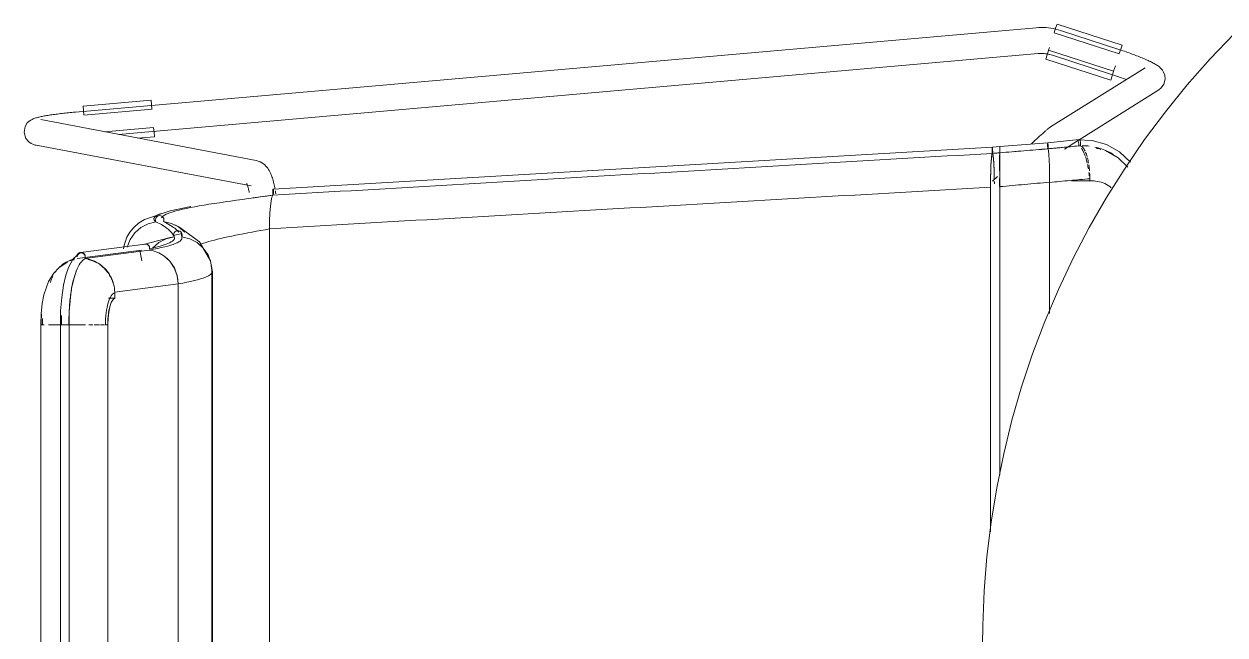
# Model space of a CAD drawing. Header units: millimetres. Extents: x 79795 to 317870, y -36033 to 97293.
# Drawn here: x 171643 to 172197, y 12310 to 12592 of the extents above; entities that cross this region are included whole.
import ezdxf

# ---------------------------------------------------------------- set-up
doc = ezdxf.new("R2010")
doc.units = ezdxf.units.MM
doc.header["$MEASUREMENT"] = 0
doc.layers.add('I-FURN', color=8, linetype='CONTINUOUS', lineweight=9)

msp = doc.modelspace()

# ---------------------------------------------------------------- linework, layer by layer
at = {"layer": 'I-FURN'}
for p, q in [((172118.86, 12589.89), (172119.49, 12591.84)), ((172119.49, 12591.84), (172149.5, 12582.15)), ((172109.81, 12590.12), (171666.49, 12551.18)), ((172109.86, 12590.13), (172109.81, 12590.13)), ((172111, 12590.21), (172109.86, 12590.13)), ((172112.14, 12590.23), (172111, 12590.21)), ((172113.28, 12590.22), (172112.14, 12590.23)), ((172114.42, 12590.16), (172113.28, 12590.22)), ((172115.56, 12590.05), (172114.42, 12590.16)), ((172116.69, 12589.9), (172115.56, 12590.05)), ((172117.82, 12589.7), (172116.69, 12589.9)), ((172118.93, 12589.46), (172117.82, 12589.7)), ((172118.19, 12587.8), (172148.19, 12578.11)), ((172118.22, 12587.91), (172118.86, 12589.89)), ((172120.04, 12589.17), (172118.93, 12589.46)), ((172121.13, 12588.84), (172120.04, 12589.17)), ((172147.94, 12580.13), (172121.13, 12588.84)), ((172201.18, 12587.34), (172190.14, 12575.76)), ((172115.61, 12579.82), (172115.99, 12580.99)), ((172148.4, 12579.98), (172147.94, 12580.13)), ((172148.87, 12580.2), (172148.23, 12578.23)), ((172149.5, 12582.15), (172148.87, 12580.2)), ((171686.36, 12540.88), (172110.86, 12578.17)), ((172110.86, 12578.17), (172111.52, 12578.22)), ((172111.52, 12578.22), (172112.18, 12578.23)), ((172112.18, 12578.23), (172112.84, 12578.23)), ((172112.84, 12578.23), (172113.5, 12578.19)), ((172113.5, 12578.19), (172114.16, 12578.13)), ((172114.16, 12578.13), (172114.82, 12578.04)), ((172114.27, 12575.68), (172114.9, 12577.64)), ((172114.27, 12575.68), (172144.28, 12565.99)), ((172114.82, 12578.04), (172115.47, 12577.93)), ((172114.9, 12577.64), (172115.54, 12579.61)), ((172115.47, 12577.93), (172116.12, 12577.79)), ((172145.59, 12570.04), (172115.58, 12579.73)), ((172116.12, 12577.79), (172116.76, 12577.62)), ((172116.76, 12577.62), (172117.39, 12577.43)), ((172117.39, 12577.43), (172117.42, 12577.42)), ((172117.42, 12577.42), (172144.23, 12568.71)), ((172149.14, 12579.73), (172148.4, 12579.98)), ((172149.87, 12579.49), (172149.14, 12579.73)), ((172150.61, 12579.24), (172149.87, 12579.49)), ((172151.33, 12578.99), (172150.61, 12579.24)), ((172152.06, 12578.73), (172151.33, 12578.99)), ((172152.77, 12578.48), (172152.06, 12578.73)), ((172153.48, 12578.23), (172152.77, 12578.48)), ((172154.18, 12577.97), (172153.48, 12578.23)), ((172154.87, 12577.72), (172154.18, 12577.97)), ((172155.54, 12577.46), (172154.87, 12577.72)), ((172156.21, 12577.21), (172155.54, 12577.46)), ((172156.86, 12576.95), (172156.21, 12577.21)), ((172157.5, 12576.7), (172156.86, 12576.95)), ((172158.13, 12576.45), (172157.5, 12576.7)), ((172158.74, 12576.2), (172158.13, 12576.45)), ((172159.34, 12575.96), (172158.74, 12576.2)), ((172159.91, 12575.71), (172159.34, 12575.96)), ((172160.48, 12575.47), (172159.91, 12575.71)), ((172161.02, 12575.23), (172160.48, 12575.47)), ((172161.55, 12574.99), (172161.02, 12575.23)), ((172162.06, 12574.76), (172161.55, 12574.99)), ((172162.55, 12574.52), (172162.06, 12574.76)), ((172163.02, 12574.29), (172162.55, 12574.52)), ((172190.14, 12575.76), (172179.57, 12563.75)), ((172160.09, 12571.64), (172116.51, 12544.33)), ((172145.55, 12569.92), (172144.91, 12567.95)), ((172145.62, 12570.13), (172146.42, 12572.61)), ((172163.48, 12574.06), (172163.02, 12574.29)), ((172163.92, 12573.83), (172163.48, 12574.06)), ((172164.34, 12573.6), (172163.92, 12573.83)), ((172164.76, 12573.37), (172164.34, 12573.6)), ((172165.16, 12573.14), (172164.76, 12573.37)), ((172165.55, 12572.9), (172165.16, 12573.14)), ((172165.93, 12572.64), (172165.55, 12572.9)), ((172166.32, 12572.36), (172165.93, 12572.64)), ((172166.73, 12572.05), (172166.32, 12572.36)), ((172167.15, 12571.68), (172166.73, 12572.05)), ((172167.62, 12571.22), (172167.15, 12571.68)), ((172168.14, 12570.59), (172167.62, 12571.22)), ((172168.7, 12569.68), (172168.14, 12570.59)), ((172169.23, 12568.29), (172168.7, 12569.68)), ((172144.56, 12568.61), (172144.23, 12568.71)), ((172144.91, 12567.95), (172144.28, 12565.99)), ((172145.25, 12568.38), (172144.56, 12568.61)), ((172145.94, 12568.15), (172145.25, 12568.38)), ((172146.63, 12567.92), (172145.94, 12568.15)), ((172147.31, 12567.68), (172146.63, 12567.92)), ((172147.98, 12567.45), (172147.31, 12567.68)), ((172148.65, 12567.21), (172147.98, 12567.45)), ((172149.3, 12566.98), (172148.65, 12567.21)), ((172149.95, 12566.74), (172149.3, 12566.98)), ((172150.59, 12566.51), (172149.95, 12566.74)), ((172151.21, 12566.27), (172150.59, 12566.51)), ((172167.59, 12562.36), (172168.81, 12564.09)), ((172168.81, 12564.09), (172169.4, 12566.32)), ((172169.4, 12566.32), (172169.23, 12568.29)), ((172179.57, 12563.75), (172169.49, 12551.32)), ((172129.7, 12538.43), (172166.47, 12561.47)), ((172167.59, 12562.36), (172166.47, 12561.47)), ((171670.09, 12553.99), (171701.5, 12556.75)), ((171670.27, 12551.95), (171670.09, 12553.99)), ((171670.46, 12549.76), (171701.88, 12552.52)), ((171701.5, 12556.75), (171701.68, 12554.71)), ((171701.68, 12554.71), (171701.86, 12552.64)), ((171644.33, 12546.21), (171645.24, 12547.06)), ((171645.24, 12547.06), (171645.95, 12547.54)), ((171645.95, 12547.54), (171646.51, 12547.85)), ((171646.51, 12547.85), (171646.98, 12548.06)), ((171646.98, 12548.06), (171647.41, 12548.23)), ((171647.41, 12548.23), (171647.81, 12548.37)), ((171647.81, 12548.37), (171648.21, 12548.5)), ((171648.21, 12548.5), (171648.6, 12548.61)), ((171648.6, 12548.61), (171649.01, 12548.72)), ((171649.01, 12548.72), (171649.42, 12548.82)), ((171649.42, 12548.82), (171649.85, 12548.92)), ((171649.85, 12548.92), (171650.29, 12549.02)), ((171650.29, 12549.02), (171650.75, 12549.12)), ((171749.93, 12528.88), (171650.64, 12547.7)), ((171650.75, 12549.12), (171651.23, 12549.21)), ((171651.23, 12549.21), (171651.72, 12549.31)), ((171651.72, 12549.31), (171652.24, 12549.4)), ((171652.24, 12549.4), (171652.77, 12549.5)), ((171652.77, 12549.5), (171653.32, 12549.59)), ((171653.32, 12549.59), (171653.89, 12549.68)), ((171653.89, 12549.68), (171654.48, 12549.77)), ((171654.48, 12549.77), (171655.08, 12549.87)), ((171655.08, 12549.87), (171655.7, 12549.96)), ((171655.7, 12549.96), (171656.33, 12550.05)), ((171656.33, 12550.05), (171656.98, 12550.13)), ((171656.98, 12550.13), (171657.65, 12550.22)), ((171657.65, 12550.22), (171658.32, 12550.31)), ((171658.32, 12550.31), (171659.01, 12550.4)), ((171659.01, 12550.4), (171659.71, 12550.48)), ((171659.71, 12550.48), (171660.42, 12550.56)), ((171660.42, 12550.56), (171661.13, 12550.64)), ((171661.13, 12550.64), (171661.86, 12550.72)), ((171661.86, 12550.72), (171662.59, 12550.8)), ((171662.59, 12550.8), (171663.33, 12550.88)), ((171663.33, 12550.88), (171664.08, 12550.95)), ((171664.08, 12550.95), (171664.83, 12551.02)), ((171664.83, 12551.02), (171665.58, 12551.09)), ((171665.58, 12551.09), (171666.33, 12551.16)), ((171666.33, 12551.16), (171666.49, 12551.18)), ((171670.45, 12549.88), (171670.27, 12551.95)), ((172169.49, 12551.32), (172159.91, 12538.51)), ((171642.81, 12541.79), (171643.29, 12544.55)), ((171643.64, 12539.04), (171642.81, 12541.79)), ((171643.29, 12544.55), (171644.33, 12546.21)), ((171702.62, 12544.07), (171680.01, 12542.09)), ((171702.63, 12543.95), (171702.81, 12541.88)), ((171702.81, 12541.88), (171702.99, 12539.84)), ((172112.72, 12541.21), (172112.37, 12540.89)), ((172113.06, 12541.51), (172112.72, 12541.21)), ((172113.38, 12541.8), (172113.06, 12541.51)), ((172113.69, 12542.07), (172113.38, 12541.8)), ((172113.99, 12542.33), (172113.69, 12542.07)), ((172114.26, 12542.57), (172113.99, 12542.33)), ((172114.53, 12542.8), (172114.26, 12542.57)), ((172114.78, 12543.01), (172114.53, 12542.8)), ((172115.02, 12543.22), (172114.78, 12543.01)), ((172115.25, 12543.41), (172115.02, 12543.22)), ((172115.48, 12543.59), (172115.25, 12543.41)), ((172115.7, 12543.76), (172115.48, 12543.59)), ((172115.93, 12543.93), (172115.7, 12543.76)), ((172116.19, 12544.12), (172115.93, 12543.93)), ((172116.51, 12544.33), (172116.19, 12544.12)), ((171643.64, 12539.04), (171644.97, 12537.47)), ((171644.97, 12537.47), (171646.05, 12536.72)), ((171646.05, 12536.72), (171646.85, 12536.34)), ((171646.85, 12536.34), (171647.47, 12536.13)), ((171647.47, 12536.13), (171647.99, 12535.99)), ((171647.99, 12535.99), (171648.4, 12535.91)), ((171648.4, 12535.91), (171747.69, 12517.09)), ((171695.09, 12539.15), (171702.99, 12539.84)), ((172115.24, 12537.08), (172093.04, 12535.25)), ((172108.2, 12537.05), (172107.73, 12536.61)), ((172108.67, 12537.48), (172108.2, 12537.05)), ((172109.12, 12537.91), (172108.67, 12537.48)), ((172109.56, 12538.32), (172109.12, 12537.91)), ((172110, 12538.72), (172109.56, 12538.32)), ((172110.42, 12539.12), (172110, 12538.72)), ((172110.84, 12539.5), (172110.42, 12539.12)), ((172111.24, 12539.86), (172110.84, 12539.5)), ((172111.63, 12540.22), (172111.24, 12539.86)), ((172112.01, 12540.56), (172111.63, 12540.22)), ((172112.37, 12540.89), (172112.01, 12540.56)), ((172115.16, 12536.16), (172115.14, 12535.7)), ((172115.14, 12535.7), (172115.16, 12536.15)), ((172115.14, 12535.7), (172115.14, 12535.21)), ((172115.14, 12535.21), (172115.14, 12535.7)), ((172115.17, 12536.54), (172115.16, 12536.16)), ((172115.16, 12536.15), (172115.17, 12536.53)), ((172115.19, 12536.83), (172115.17, 12536.54)), ((172115.17, 12536.53), (172115.19, 12536.83)), ((172115.22, 12537.02), (172115.19, 12536.83)), ((172115.19, 12536.83), (172115.22, 12537.01)), ((172115.24, 12537.08), (172115.22, 12537.02)), ((172115.22, 12537.01), (172115.24, 12537.08)), ((172129.73, 12538.5), (172115.24, 12537.08)), ((172115.27, 12537.01), (172115.24, 12537.08)), ((172115.24, 12537.08), (172115.27, 12537.01)), ((172115.29, 12536.82), (172115.27, 12537.01)), ((172115.31, 12536.53), (172115.29, 12536.82)), ((172115.29, 12536.82), (172115.31, 12536.52)), ((172115.33, 12536.14), (172115.31, 12536.53)), ((172115.31, 12536.52), (172115.33, 12536.14)), ((172115.34, 12535.69), (172115.33, 12536.14)), ((172115.33, 12536.14), (172115.34, 12535.69)), ((172115.35, 12535.2), (172115.34, 12535.69)), ((172115.34, 12535.69), (172115.35, 12535.2)), ((172122.88, 12534.16), (172129.33, 12538.2)), ((172128.84, 12538.38), (172135.75, 12538.1)), ((172135.75, 12538.1), (172142.27, 12536.22)), ((172142.27, 12536.22), (172148.28, 12532.83)), ((172159.91, 12538.51), (172150.86, 12525.32)), ((172089.68, 12534.98), (171757.77, 12515.69)), ((172089.37, 12531.26), (172089.18, 12529.51)), ((172089.58, 12532.14), (172089.37, 12531.26)), ((172089.58, 12533.6), (172089.57, 12533.11)), ((172089.57, 12533.11), (172089.57, 12532.61)), ((172089.57, 12532.61), (172089.58, 12532.14)), ((172089.59, 12534.05), (172089.58, 12533.6)), ((172089.61, 12534.43), (172089.59, 12534.05)), ((172089.63, 12534.73), (172089.61, 12534.43)), ((172089.66, 12534.91), (172089.63, 12534.73)), ((172089.68, 12534.98), (172089.66, 12534.91)), ((172089.68, 12534.98), (172093.04, 12535.25)), ((172089.71, 12534.91), (172089.68, 12534.98)), ((172089.74, 12534.72), (172089.71, 12534.91)), ((172089.76, 12534.43), (172089.74, 12534.72)), ((172089.78, 12534.04), (172089.76, 12534.43)), ((172089.79, 12533.59), (172089.78, 12534.04)), ((172089.78, 12532.14), (172089.79, 12532.61)), ((172089.99, 12531.24), (172089.78, 12532.14)), ((172089.79, 12533.1), (172089.79, 12533.59)), ((172089.79, 12532.61), (172089.79, 12533.1)), ((172090.18, 12529.48), (172089.99, 12531.24)), ((172093.01, 12529.76), (172093.02, 12531.51)), ((172093.02, 12531.51), (172093.01, 12529.76)), ((172093.03, 12533.86), (172093.04, 12534.32)), ((172093.04, 12534.32), (172093.03, 12533.87)), ((172093.03, 12533.87), (172093.03, 12533.38)), ((172093.03, 12533.37), (172093.03, 12533.86)), ((172093.03, 12533.38), (172093.03, 12532.88)), ((172093.03, 12532.88), (172093.03, 12533.37)), ((172093.04, 12532.41), (172093.03, 12532.88)), ((172093.03, 12532.88), (172093.04, 12532.41)), ((172093.04, 12535.18), (172093.04, 12535.25)), ((172093.04, 12535.25), (172093.04, 12535.18)), ((172093.04, 12535.19), (172093.04, 12535.25)), ((172093.04, 12535.25), (172093.04, 12535.19)), ((172093.04, 12534.32), (172093.04, 12534.7)), ((172093.04, 12534.7), (172093.04, 12534.32)), ((172093.05, 12535), (172093.05, 12534.7)), ((172093.05, 12534.71), (172093.05, 12535)), ((172093.05, 12534.33), (172093.05, 12534.71)), ((172093.05, 12534.7), (172093.05, 12534.32)), ((172093.05, 12533.87), (172093.05, 12534.33)), ((172093.05, 12534.32), (172093.05, 12533.87)), ((172093.05, 12533.87), (172093.05, 12533.38)), ((172093.05, 12533.38), (172093.05, 12533.87)), ((172093.05, 12533.38), (172093.05, 12532.88)), ((172093.05, 12532.89), (172093.05, 12533.38)), ((172093.05, 12532.42), (172093.05, 12532.89)), ((172093.05, 12532.88), (172093.05, 12532.41)), ((172093.06, 12531.53), (172093.05, 12532.42)), ((172093.05, 12532.41), (172093.06, 12531.53)), ((172093.06, 12531.53), (172093.08, 12529.78)), ((172093.08, 12529.78), (172093.06, 12531.53)), ((172115.14, 12534.72), (172115.15, 12534.24)), ((172115.15, 12534.24), (172115.14, 12534.71)), ((172115.34, 12534.7), (172115.35, 12535.2)), ((172115.35, 12535.2), (172115.34, 12534.7)), ((172115.34, 12534.23), (172115.34, 12534.7)), ((172115.34, 12534.7), (172115.34, 12534.23)), ((172115.53, 12533.34), (172115.34, 12534.23)), ((172115.34, 12534.23), (172115.53, 12533.34)), ((172115.71, 12531.6), (172115.53, 12533.34)), ((172115.53, 12533.34), (172115.71, 12531.62)), ((172115.71, 12531.61), (172115.86, 12529.17)), ((172115.86, 12529.13), (172115.71, 12531.6)), ((172141.87, 12533.51), (172147.7, 12530.15)), ((172147.7, 12530.15), (172152.21, 12525.84)), ((172148.28, 12532.83), (172153.43, 12528.09)), ((171749.93, 12528.88), (171750.91, 12528.62)), ((171750.91, 12528.62), (171751.81, 12528.26)), ((171751.81, 12528.26), (171752.6, 12527.82)), ((171752.6, 12527.82), (171753.29, 12527.34)), ((171753.29, 12527.34), (171753.88, 12526.83)), ((171753.88, 12526.83), (171754.4, 12526.31)), ((171754.4, 12526.31), (171754.86, 12525.78)), ((171754.86, 12525.78), (171755.26, 12525.25)), ((171755.26, 12525.25), (171755.62, 12524.71)), ((171755.62, 12524.71), (171755.94, 12524.17)), ((172089.02, 12527), (172088.89, 12523.87)), ((172089.18, 12529.51), (172089.02, 12527)), ((172090.35, 12526.99), (172090.18, 12529.48)), ((172090.47, 12523.87), (172090.35, 12526.99)), ((172092.99, 12527.26), (172093.01, 12529.76)), ((172093.01, 12529.76), (172092.99, 12527.26)), ((172092.99, 12524.14), (172092.99, 12527.26)), ((172092.99, 12527.26), (172092.99, 12524.14)), ((172093.08, 12529.78), (172093.09, 12527.28)), ((172093.09, 12527.28), (172093.08, 12529.78)), ((172093.1, 12524.15), (172093.09, 12527.28)), ((172093.09, 12527.27), (172093.1, 12524.15)), ((172115.97, 12526.03), (172115.86, 12529.13)), ((172115.86, 12529.13), (172115.97, 12526.09)), ((172116.05, 12522.59), (172115.97, 12526.03)), ((172115.97, 12526.03), (172116.05, 12522.59)), ((172150.86, 12525.32), (172142.34, 12511.77)), ((171755.94, 12524.17), (171756.23, 12523.64)), ((171756.23, 12523.64), (171756.5, 12523.08)), ((171756.5, 12523.08), (171756.75, 12522.52)), ((171756.75, 12522.52), (171756.99, 12521.95)), ((171756.99, 12521.95), (171757.21, 12521.37)), ((171757.21, 12521.37), (171757.42, 12520.78)), ((171757.42, 12520.78), (171757.61, 12520.17)), ((171757.61, 12520.17), (171757.79, 12519.56)), ((171757.79, 12519.56), (171757.96, 12518.93)), ((172088.82, 12520.31), (172088.79, 12516.53)), ((172088.89, 12523.87), (172088.82, 12520.31)), ((172091.96, 12521.49), (172089.67, 12519.28)), ((172090.55, 12520.32), (172090.47, 12523.87)), ((172090.57, 12518.06), (172090.56, 12519.3)), ((172092.98, 12516.8), (172092.98, 12520.58)), ((172092.98, 12520.58), (172092.98, 12516.8)), ((172093.1, 12520.58), (172093.1, 12524.15)), ((172093.1, 12524.14), (172093.1, 12520.58)), ((172093.1, 12520.58), (172093.11, 12516.79)), ((172093.11, 12516.79), (172093.1, 12520.58)), ((172116.05, 12522.5), (172116.07, 12518.85)), ((172116.07, 12518.73), (172116.05, 12522.49)), ((172135.87, 12519.44), (172126.11, 12519.44)), ((172134.63, 12520.43), (172134.63, 12519.38)), ((171745.46, 12518.31), (171745.48, 12518.29)), ((171745.48, 12518.29), (171745.52, 12518.21)), ((171745.52, 12518.21), (171745.57, 12518.13)), ((171745.57, 12518.13), (171745.64, 12517.97)), ((171745.64, 12517.97), (171745.73, 12517.78)), ((171745.73, 12517.78), (171745.83, 12517.55)), ((171745.83, 12517.55), (171745.93, 12517.28)), ((171745.93, 12517.28), (171746.03, 12516.98)), ((171746.03, 12516.98), (171746.14, 12516.64)), ((171746.14, 12516.64), (171746.25, 12516.27)), ((171746.25, 12516.27), (171746.36, 12515.88)), ((171746.36, 12515.88), (171746.46, 12515.46)), ((171746.46, 12515.46), (171746.57, 12515.01)), ((171746.57, 12515.01), (171746.67, 12514.54)), ((171746.67, 12514.54), (171746.77, 12514.05)), ((171757.56, 12513.79), (171757.57, 12514.29)), ((171757.57, 12514.28), (171757.56, 12513.79)), ((171757.56, 12513.79), (171757.57, 12513.29)), ((171757.57, 12513.3), (171757.56, 12513.79)), ((171757.59, 12514.74), (171757.57, 12514.28)), ((171757.57, 12514.29), (171757.59, 12514.74)), ((171757.59, 12514.74), (171757.63, 12515.13)), ((171757.63, 12515.12), (171757.59, 12514.74)), ((171757.63, 12515.13), (171757.67, 12515.43)), ((171757.67, 12515.42), (171757.63, 12515.12)), ((171757.72, 12515.62), (171757.67, 12515.42)), ((171757.67, 12515.43), (171757.72, 12515.62)), ((171757.77, 12515.69), (171757.72, 12515.62)), ((171757.72, 12515.62), (171757.77, 12515.69)), ((171757.83, 12515.63), (171757.77, 12515.69)), ((171757.77, 12515.69), (171757.83, 12515.63)), ((171757.88, 12515.44), (171757.83, 12515.63)), ((171757.83, 12515.63), (171757.88, 12515.45)), ((171757.88, 12515.45), (171757.92, 12515.16)), ((171757.92, 12515.15), (171757.88, 12515.44)), ((171757.92, 12515.16), (171757.96, 12514.78)), ((171757.96, 12514.77), (171757.92, 12515.15)), ((171757.96, 12518.93), (171758.13, 12518.28)), ((171757.96, 12514.78), (171757.98, 12514.33)), ((171757.98, 12514.32), (171757.96, 12514.77)), ((171757.98, 12514.33), (171757.99, 12513.83)), ((171757.99, 12513.83), (171757.98, 12514.32)), ((171757.98, 12513.33), (171757.99, 12513.83)), ((171757.99, 12513.83), (171757.99, 12513.33)), ((171758.13, 12518.28), (171758.28, 12517.63)), ((171758.28, 12517.63), (171758.42, 12516.96)), ((171758.42, 12516.96), (171758.56, 12516.28)), ((171758.56, 12516.28), (171758.68, 12515.59)), ((171758.8, 12514.88), (171758.91, 12514.17)), ((171758.91, 12514.17), (171759.01, 12513.44)), ((172088.79, 12516.53), (172088.79, 12357.43)), ((172088.79, 12357.43), (172088.79, 12516.53)), ((172093.11, 12516.79), (172093.11, 12383.79)), ((172093.11, 12383.79), (172093.11, 12516.79)), ((172116.07, 12458.25), (172116.07, 12518.73)), ((172116.07, 12518.73), (172116.07, 12458.25)), ((171756.51, 12507.71), (171756.82, 12510.18)), ((171756.82, 12510.17), (171756.51, 12507.68)), ((171757.18, 12511.92), (171756.82, 12510.17)), ((171756.82, 12510.18), (171757.19, 12511.92)), ((171757.59, 12512.82), (171757.18, 12511.92)), ((171757.19, 12511.92), (171757.59, 12512.82)), ((171757.59, 12512.82), (171757.57, 12513.3)), ((171757.57, 12513.29), (171757.59, 12512.82)), ((172142.34, 12511.77), (172134.37, 12497.9)), ((171710.2, 12505.68), (171698.48, 12501.69)), ((171703.75, 12502.5), (171703.56, 12502.04)), ((171703.56, 12502.04), (171703.75, 12502.49)), ((171703.75, 12502.49), (171704.06, 12502.88)), ((171704.06, 12502.88), (171703.75, 12502.5)), ((171704.06, 12502.88), (171704.45, 12503.18)), ((171704.45, 12503.18), (171704.06, 12502.88)), ((171704.45, 12503.18), (171704.91, 12503.38)), ((171704.91, 12503.38), (171704.45, 12503.18)), ((171704.91, 12503.38), (171705.39, 12503.45)), ((171705.39, 12503.45), (171704.91, 12503.38)), ((171705.39, 12503.45), (171705.88, 12503.39)), ((171705.88, 12503.39), (171705.39, 12503.45)), ((171705.88, 12503.39), (171706.34, 12503.21)), ((171706.34, 12503.21), (171705.88, 12503.39)), ((171706.34, 12503.21), (171706.74, 12502.92)), ((171706.74, 12502.92), (171706.34, 12503.21)), ((171706.74, 12502.92), (171707.06, 12502.54)), ((171707.06, 12502.54), (171706.74, 12502.92)), ((171707.06, 12502.54), (171707.26, 12502.09)), ((171707.27, 12502.09), (171707.06, 12502.54)), ((171719.86, 12507.58), (171710.2, 12505.68)), ((171756.27, 12504.58), (171756.11, 12501.04)), ((171756.12, 12501.11), (171756.27, 12504.58)), ((171756.51, 12507.68), (171756.27, 12504.58)), ((171756.27, 12504.63), (171756.51, 12507.68)), ((171693.41, 12497.88), (171691.64, 12495.72)), ((171695.66, 12499.88), (171693.41, 12497.88)), ((171696.74, 12497.93), (171693.91, 12495.45)), ((171698.48, 12501.69), (171695.66, 12499.88)), ((171700.06, 12499.67), (171696.74, 12497.93)), ((171703.69, 12500.58), (171700.06, 12499.67)), ((171703.48, 12501.54), (171703.56, 12502.04)), ((171703.56, 12502.04), (171703.48, 12501.55)), ((171703.48, 12501.55), (171703.52, 12501.05)), ((171703.52, 12501.05), (171703.48, 12501.54)), ((171703.69, 12500.58), (171703.52, 12501.05)), ((171703.52, 12501.05), (171703.69, 12500.58)), ((171707.32, 12501.1), (171707.17, 12500.63)), ((171707.17, 12500.63), (171707.33, 12501.1)), ((171707.17, 12500.63), (171710.79, 12499.84)), ((171710.79, 12499.84), (171707.17, 12500.63)), ((171707.26, 12502.09), (171707.35, 12501.6)), ((171707.36, 12501.6), (171707.27, 12502.09)), ((171707.35, 12501.6), (171707.32, 12501.1)), ((171707.33, 12501.1), (171707.36, 12501.6)), ((171710.79, 12499.84), (171714.11, 12498.19)), ((171714.11, 12498.2), (171710.79, 12499.84)), ((171714.19, 12498.25), (171712.44, 12499.14)), ((171716.95, 12495.8), (171714.11, 12498.2)), ((171714.11, 12498.19), (171716.95, 12495.8)), ((171723.73, 12491.27), (171714.19, 12498.25)), ((171756.11, 12501.04), (171756.06, 12497.27)), ((171756.06, 12497.35), (171756.12, 12501.04)), ((171756.06, 12497.27), (171756.06, 12113.87)), ((171756.06, 12113.87), (171756.06, 12497.27)), ((172134.37, 12497.9), (172126.96, 12483.72)), ((171690.29, 12493.44), (171689, 12489.84)), ((171691.64, 12495.72), (171690.29, 12493.44)), ((171691.74, 12492.37), (171690.34, 12488.85)), ((171693.91, 12495.45), (171691.74, 12492.37)), ((171698.59, 12490.29), (171710.21, 12493.26)), ((171708.34, 12492.73), (171704.95, 12490.97)), ((171712.06, 12493.62), (171708.34, 12492.73)), ((171710.21, 12493.26), (171712.08, 12493.59)), ((171715.66, 12495.13), (171711.77, 12494.3)), ((171711.94, 12495.08), (171711.86, 12494.59)), ((171711.86, 12494.58), (171711.94, 12495.07)), ((171711.86, 12494.59), (171711.89, 12494.09)), ((171711.9, 12494.09), (171711.86, 12494.58)), ((171711.89, 12494.09), (171712.06, 12493.62)), ((171712.06, 12493.62), (171711.9, 12494.09)), ((171712.14, 12495.53), (171711.94, 12495.08)), ((171711.94, 12495.07), (171712.14, 12495.52)), ((171712.14, 12495.52), (171712.46, 12495.91)), ((171712.46, 12495.91), (171712.14, 12495.53)), ((171712.46, 12495.91), (171712.86, 12496.2)), ((171712.86, 12496.2), (171712.46, 12495.91)), ((171712.86, 12496.2), (171713.32, 12496.39)), ((171713.32, 12496.39), (171712.86, 12496.2)), ((171713.32, 12496.39), (171713.81, 12496.46)), ((171713.81, 12496.46), (171713.32, 12496.39)), ((171713.81, 12496.46), (171714.3, 12496.39)), ((171714.3, 12496.39), (171713.81, 12496.46)), ((171714.3, 12496.39), (171714.76, 12496.2)), ((171714.76, 12496.2), (171714.3, 12496.39)), ((171714.76, 12496.2), (171715.16, 12495.91)), ((171715.17, 12495.91), (171714.76, 12496.2)), ((171715.16, 12495.91), (171715.48, 12495.52)), ((171715.48, 12495.53), (171715.17, 12495.91)), ((171715.68, 12495.08), (171715.48, 12495.53)), ((171715.48, 12495.52), (171715.68, 12495.07)), ((171715.58, 12492.55), (171715.53, 12495.43)), ((171715.72, 12494.09), (171715.56, 12493.62)), ((171715.56, 12493.62), (171715.73, 12494.09)), ((171719.28, 12492.73), (171715.56, 12493.62)), ((171715.76, 12494.59), (171715.68, 12495.08)), ((171715.68, 12495.07), (171715.76, 12494.58)), ((171715.76, 12494.58), (171715.72, 12494.09)), ((171715.73, 12494.09), (171715.76, 12494.59)), ((171719.27, 12492.72), (171722.67, 12490.97)), ((171722.67, 12490.97), (171719.28, 12492.73)), ((171665.5, 12483.55), (171668.4, 12486.1)), ((171697.03, 12487.46), (171667.34, 12483.61)), ((171698.67, 12490.31), (171668.9, 12486.45)), ((171670.88, 12483.63), (171700.58, 12487.48)), ((171689, 12489.84), (171688.77, 12488.07)), ((171696.25, 12487.33), (171697.2, 12482.51)), ((171698.44, 12490.26), (171698, 12490.07)), ((171698.91, 12490.32), (171698.44, 12490.26)), ((171699.38, 12490.25), (171698.91, 12490.32)), ((171699.82, 12490.07), (171699.38, 12490.25)), ((171700.2, 12489.77), (171699.82, 12490.07)), ((171700.5, 12489.39), (171700.2, 12489.77)), ((171700.69, 12488.94), (171700.5, 12489.39)), ((171700.77, 12488.44), (171700.69, 12488.94)), ((171700.74, 12487.95), (171700.77, 12488.44)), ((171704.95, 12490.97), (171702.07, 12488.46)), ((171722.67, 12490.97), (171725.54, 12488.46)), ((171725.55, 12488.46), (171722.67, 12490.97)), ((171728.84, 12482.62), (171723.73, 12491.27)), ((171725.54, 12488.46), (171727.71, 12485.32)), ((171727.72, 12485.33), (171725.55, 12488.46)), ((171658.81, 12479.29), (171662.71, 12481.97)), ((171662.71, 12481.97), (171662.9, 12482.07)), ((171663.31, 12479.43), (171665.5, 12483.55)), ((171668.53, 12483.77), (171673.3, 12484.38)), ((171710.08, 12482.36), (171707.34, 12484.85)), ((171712.16, 12479.25), (171710.08, 12482.36)), ((171728.91, 12482.47), (171727.54, 12485.64)), ((171727.71, 12485.32), (171729.08, 12481.76)), ((171729.08, 12481.76), (171727.72, 12485.33)), ((171729.71, 12477.43), (171728.91, 12482.47)), ((171729.08, 12481.76), (171729.55, 12477.97)), ((171729.55, 12477.97), (171729.08, 12481.76)), ((172126.96, 12483.72), (172120.12, 12469.26)), ((171654.12, 12472.94), (171656.52, 12476.82)), ((171656.52, 12476.82), (171658.81, 12479.29)), ((171661.05, 12471.28), (171662.15, 12475.97)), ((171662.15, 12475.97), (171663.31, 12479.43)), ((171666.85, 12477.67), (171665.76, 12474.23)), ((171713.48, 12475.7), (171712.16, 12479.25)), ((171713.96, 12471.93), (171713.48, 12475.7)), ((171729.55, 12477.97), (171729.55, 12133.18)), ((171729.55, 12133.18), (171729.55, 12477.97)), ((171729.71, 12438.52), (171729.71, 12477.43)), ((171652, 12466.89), (171654.12, 12472.94)), ((171660.21, 12465.66), (171661.05, 12471.28)), ((171664.79, 12469.8), (171664.2, 12465.79)), ((171665.76, 12474.23), (171664.79, 12469.8)), ((171684.68, 12468.07), (171713.96, 12471.93)), ((171713.96, 12471.93), (171713.96, 12139.22)), ((171713.96, 12139.22), (171713.96, 12471.93)), ((172120.12, 12469.26), (172113.86, 12454.53)), ((171651.21, 12462.85), (171652, 12466.89)), ((171659.72, 12459.54), (171660.21, 12465.66)), ((171664.2, 12465.79), (171663.67, 12459.23)), ((171684.75, 12465.35), (171681.74, 12465.35)), ((171683.1, 12463.36), (171683.89, 12464.72)), ((171683.89, 12464.72), (171684.75, 12465.35)), ((171684.75, 12465.35), (171684.68, 12468.07)), ((171650.7, 12458.03), (171651.21, 12462.85)), ((171659.63, 12453), (171659.72, 12459.54)), ((171663.67, 12459.23), (171663.59, 12453)), ((171681.6, 12456.04), (171681.92, 12458.89)), ((171681.92, 12458.89), (171682.43, 12461.38)), ((171682.43, 12461.38), (171683.1, 12463.36)), ((171650.59, 12453), (171650.7, 12458.03)), ((171650.76, 12453), (171650.59, 12453)), ((171650.59, 12453), (171650.59, 12158.15)), ((171650.61, 12453), (171652.08, 12453)), ((171654.11, 12453), (171656.69, 12453)), ((171659.87, 12453), (171656.84, 12453)), ((171656.86, 12453), (171659.87, 12453)), ((171659.7, 12453), (171659.63, 12453)), ((171659.63, 12453), (171659.63, 12158.15)), ((171659.63, 12453), (171663.58, 12453)), ((171659.89, 12453), (171659.7, 12453)), ((171660.2, 12453), (171659.89, 12453)), ((171660.59, 12453), (171660.2, 12453)), ((171661.04, 12453), (171660.59, 12453)), ((171661.53, 12453), (171661.04, 12453)), ((171662.03, 12453), (171661.53, 12453)), ((171662.51, 12453), (171662.03, 12453)), ((171662.92, 12453), (171662.51, 12453)), ((171663.25, 12453), (171662.92, 12453)), ((171663.48, 12453), (171663.25, 12453)), ((171663.58, 12453), (171663.48, 12453)), ((171667.37, 12453), (171663.56, 12453)), ((171663.56, 12453), (171671.12, 12453)), ((171663.59, 12158.15), (171663.59, 12453)), ((171667.9, 12453), (171667.56, 12453)), ((171672.75, 12453), (171674.59, 12453)), ((171675.11, 12453), (171677.58, 12453)), ((171678.16, 12453), (171679.9, 12453)), ((171681.43, 12453), (171681.43, 12158.15)), ((171681.49, 12453), (171681.6, 12456.04)), ((171681.49, 12158.15), (171681.49, 12453)), ((172113.86, 12454.53), (172108.2, 12439.57)), ((171729.71, 12133.72), (171729.71, 12438.52)), ((172108.2, 12439.57), (172103.15, 12424.39)), ((172103.15, 12424.39), (172098.7, 12409.02)), ((172098.7, 12409.02), (172094.87, 12393.49)), ((172094.87, 12393.49), (172091.67, 12377.81)), ((172091.67, 12377.81), (172089.1, 12362.02)), ((172089.1, 12362.02), (172087.16, 12346.14)), ((172087.16, 12346.14), (172085.85, 12330.2)), ((172085.85, 12330.2), (172085.19, 12314.21)), ((172085.19, 12314.21), (172085.09, 12305.57))]:
    msp.add_line(p, q, dxfattribs=at)
for centre, major_axis, ratio, start_param, end_param in [((171698.9, 12488.36), (0, 1.96), 0.955139, 4.501447, 6.790779), ((171698.89, 12471.8), (0, 15.78), 0.955139, 5.929149, 6.170649), ((171698.89, 12471.8), (0, 15.78), 0.955139, 5.687432, 5.928979), ((171698.89, 12471.8), (0, 15.78), 0.955139, 4.720632, 5.68731), ((171654.87, 12453), (0, 12.4), 0.287441, 1.332781, 1.570796), ((171666.34, 12453), (-15.75, 0), 0.000004, 3.431839, 3.614078)]:
    msp.add_ellipse(centre, major_axis=major_axis, ratio=ratio, start_param=start_param, end_param=end_param, dxfattribs=at)
for points in [[(172130.29, 12535.67), (172127.85, 12535.43), (172122.9, 12534.95), (172117.86, 12534.47), (172115.34, 12534.23)], [(172130.29, 12535.67), (172130.68, 12535.52), (172131.43, 12534.96), (172132.13, 12533.81), (172132.46, 12533.12)], [(171757.59, 12512.82), (171812.82, 12516.04), (171923.42, 12522.48), (172034.18, 12528.92), (172089.58, 12532.14)], [(172093.05, 12532.41), (172092.47, 12532.37), (172091.32, 12532.28), (172090.16, 12532.19), (172089.58, 12532.15)], [(172093.04, 12532.41), (172092.49, 12532.36), (172091.41, 12532.27), (172090.32, 12532.18), (172089.78, 12532.14)], [(172093.05, 12532.42), (172096.77, 12532.72), (172104.2, 12533.32), (172111.63, 12533.93), (172115.34, 12534.23)], [(172099.36, 12532.93), (172099.77, 12532.97), (172100.18, 12533), (172100.59, 12533.04)], [(172104.2, 12533.33), (172107.85, 12533.64), (172111.5, 12533.94), (172115.15, 12534.24)], [(172122.23, 12534.95), (172119.89, 12534.71), (172117.52, 12534.48), (172115.15, 12534.24)], [(172131.6, 12533.08), (172131.29, 12533.72), (172130.97, 12534.12), (172130.65, 12534.45)], [(172133.07, 12535.52), (172132.42, 12535.58), (172131.77, 12535.59), (172131.12, 12535.58)], [(172132.57, 12530.66), (172132.3, 12531.47), (172132.01, 12532.28), (172131.72, 12532.84)], [(172131.82, 12535.63), (172132.65, 12535.62), (172133.47, 12535.58), (172134.29, 12535.5)], [(172132.66, 12532.67), (172132.91, 12532.08), (172133.14, 12531.42), (172133.34, 12530.69)], [(172133.41, 12527.62), (172133.2, 12528.54), (172132.96, 12529.49), (172132.72, 12530.33)], [(172139.69, 12534), (172138.98, 12534.26), (172138.26, 12534.45), (172137.52, 12534.57)], [(172133.53, 12530.02), (172133.71, 12529.28), (172133.87, 12528.47), (172134.02, 12527.64)], [(172133.94, 12524.96), (172133.83, 12525.65), (172133.7, 12526.3), (172133.56, 12526.96)], [(172134.16, 12526.79), (172134.28, 12525.94), (172134.4, 12525.06), (172134.46, 12524.15)], [(172090.56, 12519.3), (172090.57, 12518.89), (172090.57, 12518.48), (172090.57, 12518.06)], [(172134.63, 12520.43), (172131.6, 12520.17), (172125.46, 12519.63), (172119.21, 12519.04), (172116.07, 12518.73)], [(172134.39, 12521.84), (172134.34, 12522.32), (172134.27, 12522.79), (172134.21, 12523.26)], [(172134.53, 12523.23), (172134.58, 12522.31), (172134.62, 12521.38), (172134.63, 12520.43)], [(172134.63, 12519.38), (172135.28, 12519.44), (172135.94, 12519.46), (172136.6, 12519.43)], [(171922.3, 12506.94), (171977.76, 12510.13), (172033.26, 12513.33), (172088.79, 12516.53)], [(172093.11, 12516.79), (172096.94, 12517.13), (172100.77, 12517.48), (172104.6, 12517.82)], [(172104.6, 12517.82), (172108.43, 12518.17), (172112.25, 12518.51), (172116.07, 12518.85)], [(171757.57, 12512.81), (171754.51, 12512.42), (171751.42, 12512.03), (171748.37, 12511.65)], [(171756.06, 12497.35), (171811.42, 12500.55), (171866.84, 12503.74), (171922.3, 12506.94)], [(171715.56, 12493.62), (171716.11, 12492.59), (171714.14, 12490.55), (171706.08, 12488.5), (171700.58, 12487.48)], [(171663.56, 12453), (171663.52, 12455.35), (171663.59, 12460), (171664.22, 12466.86), (171665.33, 12473), (171666.86, 12478.07), (171668.75, 12481.77), (171670.16, 12483.08), (171670.89, 12483.43)], [(171664, 12482.55), (171664.63, 12482.79), (171665.28, 12482.95), (171665.94, 12483.09)], [(171684.68, 12468.07), (171684.64, 12469.36), (171684.28, 12471.87), (171682.87, 12475.47), (171680.67, 12478.61), (171677.84, 12481.14), (171674.5, 12482.9), (171672.12, 12483.49), (171670.88, 12483.63)], [(171671.06, 12484.39), (171671.07, 12484.23), (171671.07, 12484.06), (171671.03, 12483.9)], [(171672.4, 12483.17), (171673.78, 12482.86), (171675.15, 12482.36), (171676.41, 12481.66)], [(171656.07, 12475.39), (171655.64, 12474.5), (171655.24, 12473.57), (171655, 12472.61)], [(171729.71, 12477.43), (171729.71, 12477.61), (171729.65, 12477.79), (171729.55, 12477.97)], [(171680.36, 12453), (171680.42, 12456.79), (171681.39, 12464.18), (171683.55, 12467.57), (171684.67, 12467.82)], [(171682.38, 12461.38), (171681.83, 12459.33), (171681.55, 12456.61), (171681.45, 12453.84)], [(171650.68, 12453), (171650.67, 12454.71), (171650.75, 12456.39), (171650.9, 12457.97)], [(171660.16, 12453), (171660.13, 12454.43), (171660.14, 12455.85), (171660.17, 12457.26)]]:
    msp.add_open_spline(points, degree=3, dxfattribs=at)
for points, knots in [([(172129.56, 12535.57), (172129.57, 12535.79), (172129.56, 12536.27), (172129.48, 12537.03), (172129.32, 12537.69), (172129.15, 12538.13), (172129.03, 12538.28), (172128.99, 12538.32)], [-1, -1, -1, -1, -0.90625, -0.8125, -0.71875, -0.625, -0.5625, -0.5625, -0.5625, -0.5625]), ([(172129.88, 12538.45), (172129.91, 12538.44), (172129.95, 12538.39), (172130.03, 12538.29), (172130.13, 12538.09), (172130.23, 12537.77), (172130.31, 12537.38), (172130.34, 12537.02), (172130.36, 12536.65), (172130.35, 12536.2), (172130.32, 12535.85), (172130.29, 12535.67)], [0.5555556, 0.5555556, 0.5555556, 0.5555556, 0.5833333, 0.6180556, 0.6527778, 0.7222222, 0.7916667, 0.8263889, 0.8611111, 0.9305556, 1, 1, 1, 1]), ([(172088.79, 12516.53), (172088.79, 12517.8), (172088.81, 12520.35), (172088.89, 12523.95), (172089.01, 12527.12), (172089.23, 12530.48), (172089.44, 12531.87), (172089.58, 12532.15)], [-1, -1, -1, -1, -0.833333, -0.666667, -0.5, -0.333333, 0, 0, 0, 0]), ([(172089.58, 12532.15), (172089.58, 12532.37), (172089.57, 12532.86), (172089.57, 12533.49), (172089.58, 12533.95), (172089.6, 12534.37), (172089.63, 12534.82), (172089.66, 12534.98), (172089.68, 12534.98)], [-1, -1, -1, -1, -0.90625, -0.8125, -0.765625, -0.71875, -0.625, -0.501507, -0.501507, -0.501507, -0.501507]), ([(172089.68, 12534.98), (172089.7, 12534.98), (172089.73, 12534.84), (172089.76, 12534.45), (172089.78, 12534.06), (172089.79, 12533.6), (172089.8, 12533.11), (172089.79, 12532.6), (172089.79, 12532.29), (172089.78, 12532.14)], [-0.5, -0.5, -0.5, -0.5, -0.375, -0.3125, -0.25, -0.1875, -0.125, -0.0625, 0, 0, 0, 0]), ([(172089.78, 12532.14), (172089.93, 12531.85), (172090.14, 12530.46), (172090.35, 12527.1), (172090.48, 12523.95), (172090.53, 12521.55), (172090.55, 12520.32)], [-1, -1, -1, -1, -0.6666667, -0.5, -0.3333333, -0.1666667, -0.1666667, -0.1666667, -0.1666667]), ([(172136.97, 12535.06), (172139.05, 12534.62), (172142.01, 12533.65), (172144.68, 12532.09), (172145.48, 12531.56)], [-0.8210019, -0.8210019, -0.8210019, -0.8210019, -0.6666667, -0.5975811, -0.5975811, -0.5975811, -0.5975811]), ([(172134.63, 12519.38), (172137.01, 12519.6), (172140.61, 12518.97), (172143.61, 12517.04), (172144.52, 12516.28)], [0, 0, 0, 0, 0.3333333, 0.5, 0.5, 0.5, 0.5]), ([(171757.59, 12512.82), (171750.04, 12511.81), (171734.82, 12509.77), (171716.39, 12506.72), (171708.09, 12504.29), (171706.49, 12502.86), (171706.29, 12502.46)], [0, 0, 0, 0, 0.25, 0.5, 0.75, 0.8499412, 0.8499412, 0.8499412, 0.8499412]), ([(171706.11, 12504.43), (171705.39, 12504.17), (171702.36, 12502.88), (171702.13, 12501.6), (171703.69, 12500.58)], [0.6866019, 0.6866019, 0.6866019, 0.6866019, 0.75, 1, 1, 1, 1]), ([(171703.69, 12500.58), (171706.09, 12499.42), (171709.52, 12497.32), (171711.3, 12495.23), (171711.77, 12494.3)], [0, 0, 0, 0, 0.5, 0.9025379, 0.9025379, 0.9025379, 0.9025379]), ([(171707.17, 12500.63), (171709.58, 12499.46), (171712.24, 12497.83), (171713.91, 12496.21), (171714.3, 12495.75)], [0, 0, 0, 0, 0.5, 0.696307, 0.696307, 0.696307, 0.696307]), ([(171723.78, 12489.98), (171724.93, 12490.46), (171729.18, 12491.92), (171739.89, 12494.35), (171750.67, 12496.3), (171756.06, 12497.27)], [0.375, 0.375, 0.375, 0.375, 0.5, 0.75, 1, 1, 1, 1]), ([(171712.06, 12493.62), (171712.6, 12492.59), (171710.87, 12490.78), (171704.39, 12488.96), (171700.67, 12488.17)], [0, 0, 0, 0, 0.5, 0.8877852, 0.8877852, 0.8877852, 0.8877852]), ([(171670.88, 12483.63), (171670.94, 12483.78), (171671.01, 12483.99), (171671.05, 12484.27), (171671.06, 12484.56), (171671.03, 12484.85), (171670.94, 12485.14), (171670.83, 12485.41), (171670.63, 12485.73), (171670.33, 12486.05), (171669.96, 12486.28), (171669.6, 12486.42), (171669.29, 12486.46), (171669.02, 12486.47), (171668.75, 12486.44), (171668.51, 12486.36), (171668.26, 12486.25), (171667.96, 12486.06), (171667.65, 12485.73), (171667.43, 12485.34), (171667.33, 12484.98), (171667.3, 12484.72), (171667.29, 12484.56), (171667.3, 12484.49)], [0, 0, 0, 0, 0.0555556, 0.0833333, 0.1111111, 0.1666667, 0.1944444, 0.2222222, 0.2777778, 0.3333333, 0.3888889, 0.4444444, 0.4791667, 0.5138889, 0.5486111, 0.5833333, 0.6180556, 0.6527778, 0.7222222, 0.7916667, 0.8263889, 0.8611111, 0.8888889, 0.8888889, 0.8888889, 0.8888889]), ([(171667.31, 12484.39), (171667.31, 12484.56), (171667.35, 12484.85), (171667.5, 12485.23), (171667.75, 12485.65), (171668.28, 12486.1), (171669.14, 12486.36), (171669.93, 12486.13), (171670.46, 12485.73), (171670.78, 12485.35), (171670.92, 12485.04), (171670.97, 12484.88)], [-0.875, -0.875, -0.875, -0.875, -0.8125, -0.765625, -0.71875, -0.625, -0.5, -0.375, -0.3125, -0.25, -0.1875, -0.1875, -0.1875, -0.1875]), ([(171666.22, 12483.42), (171665.45, 12483.26), (171663.55, 12482.7), (171660.69, 12481.14), (171658.5, 12479.13), (171657.5, 12477.75), (171657.23, 12477.35)], [0.0592823, 0.0592823, 0.0592823, 0.0592823, 0.1666667, 0.3333333, 0.5, 0.565028, 0.565028, 0.565028, 0.565028]), ([(171677.76, 12480.8), (171679.81, 12479.37), (171682.32, 12476.42), (171683.88, 12472.85), (171684.13, 12471.6)], [-0.6666667, -0.6666667, -0.6666667, -0.6666667, -0.3333333, -0.1666667, -0.1666667, -0.1666667, -0.1666667]), ([(171713.96, 12471.93), (171719.68, 12472.94), (171727.32, 12474.77), (171729.71, 12476.6), (171729.71, 12477.43)], [0, 0, 0, 0, 0.5, 0.9107154, 0.9107154, 0.9107154, 0.9107154])]:
    msp.add_open_spline(points, degree=3, knots=knots, dxfattribs=at)

doc.saveas('drawing.dxf')
